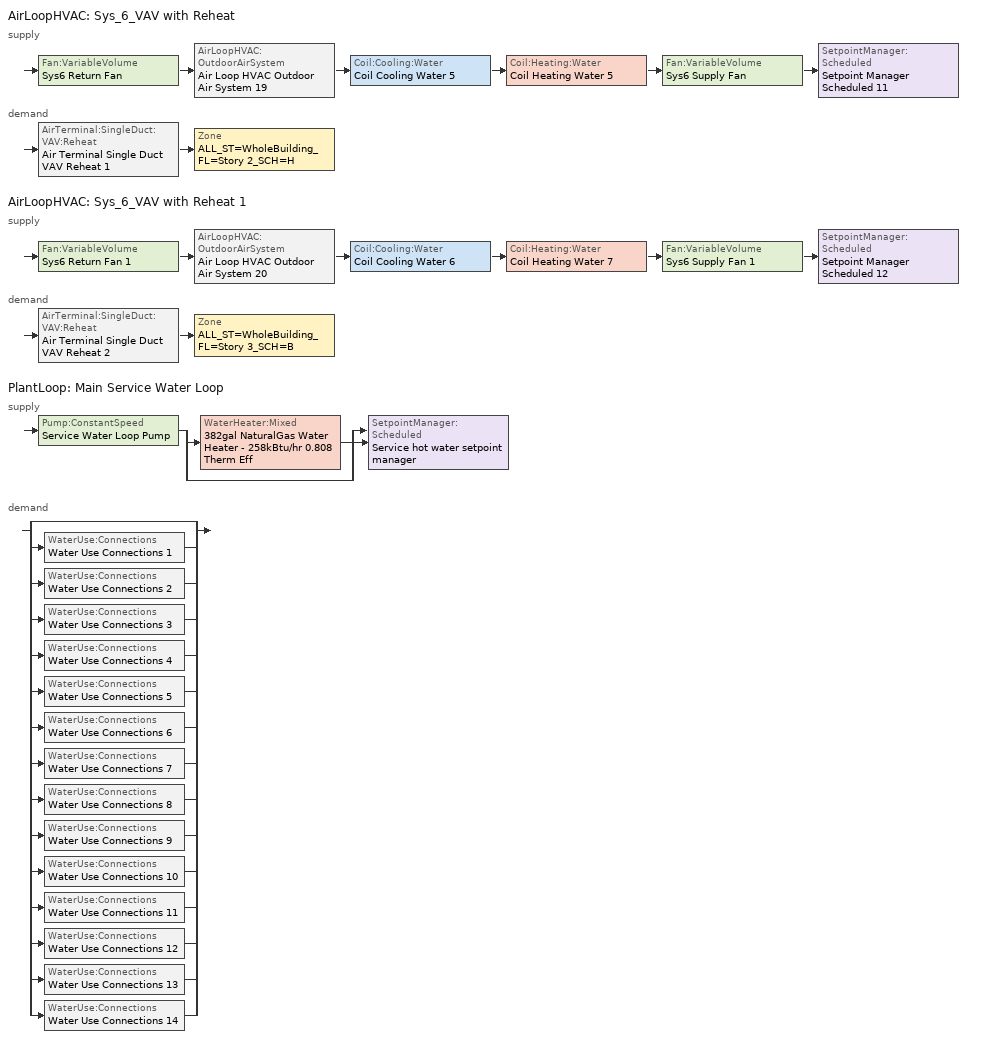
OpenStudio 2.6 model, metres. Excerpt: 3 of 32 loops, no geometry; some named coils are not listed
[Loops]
AirLoopHVAC 'Sys_6_VAV with Reheat'
 supply: Fan:VariableVolume 'Sys6 Return Fan' > AirLoopHVAC:OutdoorAirSystem 'Air Loop HVAC Outdoor Air System 19' > Coil:Cooling:Water 'Coil Cooling Water 5' > Coil:Heating:Water 'Coil Heating Water 5' > Fan:VariableVolume 'Sys6 Supply Fan' > SetpointManager:Scheduled 'Setpoint Manager Scheduled 11'
 demand: AirTerminal:SingleDuct:VAV:Reheat 'Air Terminal Single Duct VAV Reheat 1' > Zone 'ALL_ST=WholeBuilding_FL=Story 2_SCH=H'
AirLoopHVAC 'Sys_6_VAV with Reheat 1'
 supply: Fan:VariableVolume 'Sys6 Return Fan 1' > AirLoopHVAC:OutdoorAirSystem 'Air Loop HVAC Outdoor Air System 20' > Coil:Cooling:Water 'Coil Cooling Water 6' > Coil:Heating:Water 'Coil Heating Water 7' > Fan:VariableVolume 'Sys6 Supply Fan 1' > SetpointManager:Scheduled 'Setpoint Manager Scheduled 12'
 demand: AirTerminal:SingleDuct:VAV:Reheat 'Air Terminal Single Duct VAV Reheat 2' > Zone 'ALL_ST=WholeBuilding_FL=Story 3_SCH=B'
PlantLoop 'Main Service Water Loop'
 supply: Pump:ConstantSpeed 'Service Water Loop Pump' > split
  | WaterHeater:Mixed '382gal NaturalGas Water Heater - 258kBtu/hr 0.808 Therm Eff'
  | bypass
  join > SetpointManager:Scheduled 'Service hot water setpoint manager'
 demand: split
  | bypass
  | WaterUse:Connections 'Water Use Connections 1'
  | WaterUse:Connections 'Water Use Connections 2'
  | WaterUse:Connections 'Water Use Connections 3'
  | WaterUse:Connections 'Water Use Connections 4'
  | WaterUse:Connections 'Water Use Connections 5'
  | WaterUse:Connections 'Water Use Connections 6'
  | WaterUse:Connections 'Water Use Connections 7'
  | WaterUse:Connections 'Water Use Connections 8'
  | WaterUse:Connections 'Water Use Connections 9'
  | WaterUse:Connections 'Water Use Connections 10'
  | WaterUse:Connections 'Water Use Connections 11'
  | WaterUse:Connections 'Water Use Connections 12'
  | WaterUse:Connections 'Water Use Connections 13'
  | WaterUse:Connections 'Water Use Connections 14'
[Sizing:Zone] Zone Cooling Design Supply Air Temperature Input Method=SupplyAirTemperature; Zone Cooling Design Supply Air Temperature {C}=13; Zone Cooling Design Supply Air Temperature Difference {deltaC}=11.11; Zone Heating Design Supply Air Temperature Input Method=SupplyAirTemperature; Zone Heating Design Supply Air Temperature {C}=43; Zone Heating Design Supply Air Temperature Difference {deltaC}=11.11; Zone Cooling Design Supply Air Humidity Ratio {kg-H2O/kg-air}=0.0085; Zone Heating Design Supply Air Humidity Ratio {kg-H2O/kg-air}=0.008; Zone Heating Sizing Factor=1.3; Zone Cooling Sizing Factor=1.1; Cooling Design Air Flow Method=DesignDay; Heating Design Air Flow Method=DesignDay; Account for Dedicated Outdoor Air System=No; Dedicated Outdoor Air System Control Strategy=NeutralSupplyAir; Dedicated Outdoor Air Low Setpoint Temperature for Design {C}=autosize; Dedicated Outdoor Air High Setpoint Temperature for Design {C}=autosize
ALL_ST=WholeBuilding_FL=Story 3_SCH=B; ALL_ST=WholeBuilding_FL=Story 2_SCH=H
[Zone equipment]
ALL_ST=WholeBuilding_FL=Story 3_SCH=B: Air Terminal Single Duct VAV Reheat 2, Zone HVAC Baseboard Convective Water 16
ALL_ST=WholeBuilding_FL=Story 2_SCH=H: Air Terminal Single Duct VAV Reheat 1, Zone HVAC Baseboard Convective Water 15
[PlantLoop]
Main Service Water Loop: Glycol Concentration=0; Maximum Loop Temperature {C}=60; Minimum Loop Temperature {C}=10; Plant Loop Volume {m3}=Autocalculate; Load Distribution Scheme=Optimal
[Sizing:Plant]
Main Service Water Loop: Loop Type=Heating; Design Loop Exit Temperature {C}=60; Loop Design Temperature Difference {deltaC}=5; Sizing Option=NonCoincident; Zone Timesteps in Averaging Window=1; Coincident Sizing Factor Mode=None
[AirLoopHVAC] Design Supply Air Flow Rate {m3/s}=AutoSize
Name | Availability Schedule
Sys_6_VAV with Reheat | Sys_6_VAV with Reheat Occ Sch
Sys_6_VAV with Reheat 1 | Sys_6_VAV with Reheat 1 Occ Sch
[Sizing:System] Type of Load to Size On=Sensible; Design Outdoor Air Flow Rate {m3/s}=Autosize; Minimum System Air Flow Ratio=0.3; Preheat Design Temperature {C}=7; Preheat Design Humidity Ratio {kg-H2O/kg-Air}=0.008; Precool Design Temperature {C}=12.8; Precool Design Humidity Ratio {kg-H2O/kg-Air}=0.008; Central Cooling Design Supply Air Temperature {C}=13; Central Heating Design Supply Air Temperature {C}=13.1; Sizing Option=NonCoincident; 100% Outdoor Air in Cooling=No; 100% Outdoor Air in Heating=No; Central Cooling Design Supply Air Humidity Ratio {kg-H2O/kg-Air}=0.0085; Central Heating Design Supply Air Humidity Ratio {kg-H2O/kg-Air}=0.008; Cooling Design Air Flow Method=DesignDay; Cooling Design Air Flow Rate {m3/s}=0; Heating Design Air Flow Method=DesignDay; Heating Design Air Flow Rate {m3/s}=0; System Outdoor Air Method=ZoneSum; Zone Maximum Outdoor Air Fraction=1; Cooling Supply Air Flow Rate Per Floor Area {m3/s-m2}=0.00996765; Cooling Fraction of Autosized Cooling Supply Air Flow Rate=1; Cooling Supply Air Flow Rate Per Unit Cooling Capacity {m3/s-W}=3.94755e-05; Heating Supply Air Flow Rate Per Floor Area {m3/s-m2}=0.00996765; Heating Fraction of Autosized Heating Supply Air Flow Rate=1; Heating Fraction of Autosized Cooling Supply Air Flow Rate=1; Heating Supply Air Flow Rate Per Unit Heating Capacity {m3/s-W}=3.15882e-05; Cooling Design Capacity Method=CoolingDesignCapacity; Cooling Design Capacity {W}=autosize; Cooling Design Capacity Per Floor Area {W/m2}=234.7; Fraction of Autosized Cooling Design Capacity=1; Heating Design Capacity Method=HeatingDesignCapacity; Heating Design Capacity {W}=autosize; Heating Design Capacity Per Floor Area {W/m2}=157; Fraction of Autosized Heating Design Capacity=1; Central Cooling Capacity Control Method=OnOff
Sys_6_VAV with Reheat; Sys_6_VAV with Reheat 1
[Controller:OutdoorAir] Minimum Outdoor Air Flow Rate {m3/s}=autosize; Maximum Outdoor Air Flow Rate {m3/s}=Autosize; Economizer Control Type=DifferentialEnthalpy; Economizer Control Action Type=ModulateFlow; Lockout Type=NoLockout; Minimum Limit Type=FixedMinimum; High Humidity Control=No; Heat Recovery Bypass Control Type=BypassWhenWithinEconomizerLimits
Name | Minimum Outdoor Air Schedule | Controller Mechanical Ventilation
Controller Outdoor Air 19 | Sys_6_VAV with Reheat Occ Sch | Controller Mechanical Ventilation 19
Controller Outdoor Air 20 | Sys_6_VAV with Reheat 1 Occ Sch | Controller Mechanical Ventilation 20
[Controller:MechanicalVentilation] Availability Schedule=Always On Discrete; System Outdoor Air Method=ZoneSum
Controller Mechanical Ventilation 19; Controller Mechanical Ventilation 20
[AirLoopHVAC:OutdoorAirSystem]
Name | Controller
Air Loop HVAC Outdoor Air System 19 | Controller Outdoor Air 19
Air Loop HVAC Outdoor Air System 20 | Controller Outdoor Air 20
[Pump:ConstantSpeed]
Service Water Loop Pump: Rated Flow Rate {m3/s}=autosize; Rated Pump Head {Pa}=122027; Rated Power Consumption {W}=autosize; Motor Efficiency=0.7; Fraction of Motor Inefficiencies to Fluid Stream=0; Pump Control Type=Intermittent; Design Power Sizing Method=PowerPerFlowPerPressure; Design Electric Power per Unit Flow Rate {W/(m3/s)}=348701.1; Design Shaft Power per Unit Flow Rate per Unit Head {W-s/m3-Pa}=1.28205
[SetpointManager:Scheduled] Control Variable=Temperature
Name | Schedule
Setpoint Manager Scheduled 11 | Supply Air Temp
Setpoint Manager Scheduled 12 | Supply Air Temp 1
Service hot water setpoint manager | Service Water Loop Temp - 140F
[Fan:VariableVolume] Availability Schedule=Always On Discrete; Maximum Flow Rate {m3/s}=Autosize; Fan Power Minimum Flow Rate Input Method=Fraction; Fan Power Minimum Flow Fraction=0.68; Fan Power Minimum Air Flow Rate {m3/s}=0; Motor In Airstream Fraction=1; Fan Power Coefficient 1=-2.4176; Fan Power Coefficient 2=9.5874; Fan Power Coefficient 3=-11.559; Fan Power Coefficient 4=5.4009; Fan Power Coefficient 5=0
Name | Fan Efficiency | Pressure Rise {Pa} | Motor Efficiency
Sys6 Supply Fan; Sys6 Supply Fan 1 | 0.549965 | 1000 | 0.8461
Sys6 Return Fan; Sys6 Return Fan 1 | 0.299975 | 250 | 0.4615
[AirTerminal:SingleDuct:VAV:Reheat] Availability Schedule=Always On Discrete; Maximum Air Flow Rate {m3/s}=AutoSize; Zone Minimum Air Flow Input Method=Constant; Constant Minimum Air Flow Fraction=0.3; Fixed Minimum Air Flow Rate {m3/s}=3.75; Maximum Hot Water or Steam Flow Rate {m3/s}=AutoSize; Minimum Hot Water or Steam Flow Rate {m3/s}=0; Convergence Tolerance=0.001; Damper Heating Action=Normal; Maximum Flow per Zone Floor Area During Reheat {m3/s-m2}=AutoSize; Maximum Flow Fraction During Reheat=AutoSize; Maximum Reheat Air Temperature {C}=43; Control For Outdoor Air=No
Name | Reheat Coil
Air Terminal Single Duct VAV Reheat 1 | Coil Heating Water 6
Air Terminal Single Duct VAV Reheat 2 | Coil Heating Water 8
[WaterHeater:Mixed]
382gal NaturalGas Water Heater - 258kBtu/hr 0.808 Therm Eff: Tank Volume {m3}=1.44618; Setpoint Temperature Schedule=Service Water Loop Temp - 140F; Deadband Temperature Difference {deltaC}=2; Maximum Temperature Limit {C}=82.2222; Heater Control Type=Cycle; Heater Maximum Capacity {W}=75563.1; Heater Fuel Type=NaturalGas; Heater Thermal Efficiency=0.807671; Part Load Factor Curve=SWH-EFFFPLR-NECB2011; Off Cycle Parasitic Fuel Consumption Rate {W}=20; Off Cycle Parasitic Fuel Type=NaturalGas; Off Cycle Parasitic Heat Fraction to Tank=0.8; On Cycle Parasitic Fuel Type=NaturalGas; On Cycle Parasitic Heat Fraction to Tank=0; Ambient Temperature Indicator=Schedule; Ambient Temperature Schedule=Water Heater Ambient Temp Schedule - 70F; Off Cycle Loss Coefficient to Ambient Temperature {W/K}=14.9054; On Cycle Loss Coefficient to Ambient Temperature {W/K}=14.9054; Use Side Effectiveness=1; Source Side Effectiveness=1; Use Side Design Flow Rate {m3/s}=autosize; Source Side Design Flow Rate {m3/s}=autosize; Indirect Water Heating Recovery Time {hr}=1.5; Source Side Flow Control Mode=IndirectHeatPrimarySetpoint
[WaterUse:Connections]
Name | Water Use Equipment Name 1
Water Use Connections 1 | Warehouse - fine - refrigerated-space function Service Water Use 0.21gal/min
Water Use Connections 2 | Warehouse - fine-space function Service Water Use 0.21gal/min
Water Use Connections 3 | Warehouse - med/blk - refrigerated-space function Service Water Use 0.14gal/min
Water Use Connections 4 | Warehouse - med/blk-space function Service Water Use 0.1gal/min
Water Use Connections 5 | Warehouse - med/blk2 - refrigerated-space function Service Water Use 0.1gal/min
Water Use Connections 6 | Warehouse - med/blk2-space function Service Water Use 0.1gal/min
Water Use Connections 7 | Wholebuilding-automotive facility Service Water Use 0.96gal/min
Water Use Connections 8 | Wholebuilding-sports arena Service Water Use 1.44gal/min
Water Use Connections 9 | Wholebuilding-town hall Service Water Use 0.58gal/min
Water Use Connections 10 | Wholebuilding-transportation Service Water Use 0.69gal/min
Water Use Connections 11 | Wholebuilding-warehouse Service Water Use 0.03gal/min
Water Use Connections 12 | Wholebuilding-warehouse - refrigerated Service Water Use 0.03gal/min
Water Use Connections 13 | Wholebuilding-workshop Service Water Use 0.48gal/min
Water Use Connections 14 | Workshop space-space function Service Water Use 0.48gal/min
[WaterUse:Equipment:Definition]
Name | Peak Flow Rate {m3/s} | Target Temperature Schedule | Sensible Fraction Schedule | Latent Fraction Schedule
Warehouse - fine - refrigerated-space function Service Water Use Def 0.21gal/min | 1.31284e-05 | Schedule Ruleset 5 | Schedule Ruleset 3 | Schedule Ruleset 4
Warehouse - fine-space function Service Water Use Def 0.21gal/min | 1.31284e-05 | Schedule Ruleset 8 | Schedule Ruleset 6 | Schedule Ruleset 7
Warehouse - med/blk - refrigerated-space function Service Water Use Def 0.14gal/min | 8.75229e-06 | Schedule Ruleset 11 | Schedule Ruleset 9 | Schedule Ruleset 10
Warehouse - med/blk-space function Service Water Use Def 0.1gal/min | 6.56422e-06 | Schedule Ruleset 14 | Schedule Ruleset 12 | Schedule Ruleset 13
Warehouse - med/blk2 - refrigerated-space function Service Water Use Def 0.1gal/min | 6.56422e-06 | Schedule Ruleset 17 | Schedule Ruleset 15 | Schedule Ruleset 16
Warehouse - med/blk2-space function Service Water Use Def 0.1gal/min | 6.56422e-06 | Schedule Ruleset 20 | Schedule Ruleset 18 | Schedule Ruleset 19
Wholebuilding-automotive facility Service Water Use Def 0.96gal/min | 6.04679e-05 | Schedule Ruleset 23 | Schedule Ruleset 21 | Schedule Ruleset 22
Wholebuilding-sports arena Service Water Use Def 1.44gal/min | 9.07019e-05 | Schedule Ruleset 26 | Schedule Ruleset 24 | Schedule Ruleset 25
Wholebuilding-town hall Service Water Use Def 0.58gal/min | 3.62893e-05 | Schedule Ruleset 29 | Schedule Ruleset 27 | Schedule Ruleset 28
Wholebuilding-transportation Service Water Use Def 0.69gal/min | 4.36744e-05 | Schedule Ruleset 32 | Schedule Ruleset 30 | Schedule Ruleset 31
Wholebuilding-warehouse Service Water Use Def 0.03gal/min | 2.01607e-06 | Schedule Ruleset 35 | Schedule Ruleset 33 | Schedule Ruleset 34
Wholebuilding-warehouse - refrigerated Service Water Use Def 0.03gal/min | 2.01607e-06 | Schedule Ruleset 38 | Schedule Ruleset 36 | Schedule Ruleset 37
Wholebuilding-workshop Service Water Use Def 0.48gal/min | 3.0241e-05 | Schedule Ruleset 41 | Schedule Ruleset 39 | Schedule Ruleset 40
Workshop space-space function Service Water Use Def 0.48gal/min | 3.02585e-05 | Schedule Ruleset 44 | Schedule Ruleset 42 | Schedule Ruleset 43
[WaterUse:Equipment]
Name | Water Use Equipment Definition | Space | Flow Rate Fraction Schedule
Warehouse - fine - refrigerated-space function Service Water Use 0.21gal/min | Warehouse - fine - refrigerated-space function Service Water Use Def 0.21gal/min | Warehouse - fine - refrigerated-Space Function | NECB-A-Service Water Heating
Warehouse - fine-space function Service Water Use 0.21gal/min | Warehouse - fine-space function Service Water Use Def 0.21gal/min | Warehouse - fine-Space Function | NECB-A-Service Water Heating
Warehouse - med/blk - refrigerated-space function Service Water Use 0.14gal/min | Warehouse - med/blk - refrigerated-space function Service Water Use Def 0.14gal/min | Warehouse - med/blk - refrigerated-Space Function | NECB-A-Service Water Heating
Warehouse - med/blk-space function Service Water Use 0.1gal/min | Warehouse - med/blk-space function Service Water Use Def 0.1gal/min | Warehouse - med/blk-Space Function | NECB-A-Service Water Heating
Warehouse - med/blk2 - refrigerated-space function Service Water Use 0.1gal/min | Warehouse - med/blk2 - refrigerated-space function Service Water Use Def 0.1gal/min | Warehouse - med/blk2 - refrigerated-Space Function | NECB-A-Service Water Heating
Warehouse - med/blk2-space function Service Water Use 0.1gal/min | Warehouse - med/blk2-space function Service Water Use Def 0.1gal/min | Warehouse - med/blk2-Space Function | NECB-A-Service Water Heating
Wholebuilding-automotive facility Service Water Use 0.96gal/min | Wholebuilding-automotive facility Service Water Use Def 0.96gal/min | WholeBuilding-Automotive facility | NECB-E-Service Water Heating
Wholebuilding-sports arena Service Water Use 1.44gal/min | Wholebuilding-sports arena Service Water Use Def 1.44gal/min | WholeBuilding-Sports arena | NECB-B-Service Water Heating
Wholebuilding-town hall Service Water Use 0.58gal/min | Wholebuilding-town hall Service Water Use Def 0.58gal/min | WholeBuilding-Town hall | NECB-D-Service Water Heating
Wholebuilding-transportation Service Water Use 0.69gal/min | Wholebuilding-transportation Service Water Use Def 0.69gal/min | WholeBuilding-Transportation | NECB-H-Service Water Heating
Wholebuilding-warehouse Service Water Use 0.03gal/min | Wholebuilding-warehouse Service Water Use Def 0.03gal/min | WholeBuilding-Warehouse | NECB-A-Service Water Heating
Wholebuilding-warehouse - refrigerated Service Water Use 0.03gal/min | Wholebuilding-warehouse - refrigerated Service Water Use Def 0.03gal/min | WholeBuilding-Warehouse - refrigerated | NECB-A-Service Water Heating
Wholebuilding-workshop Service Water Use 0.48gal/min | Wholebuilding-workshop Service Water Use Def 0.48gal/min | WholeBuilding-Workshop | NECB-A-Service Water Heating
Workshop space-space function Service Water Use 0.48gal/min | Workshop space-space function Service Water Use Def 0.48gal/min | Workshop space-Space Function | NECB-A-Service Water Heating
[Schedule:Ruleset]
Supply Air Temp: Default Day Schedule=Supply Air Temp Default
Supply Air Temp 1: Default Day Schedule=Supply Air Temp Default 1
Service Water Loop Temp - 140F: Default Day Schedule=Service Water Loop Temp - 140F Default
Water Heater Ambient Temp Schedule - 70F: Default Day Schedule=Water Heater Ambient Temp Schedule - 70F Default
Schedule Ruleset 3: Default Day Schedule=Schedule Day 23
Schedule Ruleset 4: Default Day Schedule=Schedule Day 24
Schedule Ruleset 5: Default Day Schedule=Schedule Day 25
NECB-A-Service Water Heating: Default Day Schedule=NECB-A-Service Water Heating Default
Schedule Ruleset 6: Default Day Schedule=Schedule Day 26
Schedule Ruleset 7: Default Day Schedule=Schedule Day 27
Schedule Ruleset 8: Default Day Schedule=Schedule Day 28
Schedule Ruleset 9: Default Day Schedule=Schedule Day 29
Schedule Ruleset 10: Default Day Schedule=Schedule Day 30
Schedule Ruleset 11: Default Day Schedule=Schedule Day 31
Schedule Ruleset 12: Default Day Schedule=Schedule Day 32
Schedule Ruleset 13: Default Day Schedule=Schedule Day 33
Schedule Ruleset 14: Default Day Schedule=Schedule Day 34
Schedule Ruleset 15: Default Day Schedule=Schedule Day 35
Schedule Ruleset 16: Default Day Schedule=Schedule Day 36
Schedule Ruleset 17: Default Day Schedule=Schedule Day 37
Schedule Ruleset 18: Default Day Schedule=Schedule Day 38
Schedule Ruleset 19: Default Day Schedule=Schedule Day 39
Schedule Ruleset 20: Default Day Schedule=Schedule Day 40
Schedule Ruleset 21: Default Day Schedule=Schedule Day 41
Schedule Ruleset 22: Default Day Schedule=Schedule Day 42
Schedule Ruleset 23: Default Day Schedule=Schedule Day 43
NECB-E-Service Water Heating: Default Day Schedule=NECB-E-Service Water Heating Default
Schedule Ruleset 24: Default Day Schedule=Schedule Day 44
Schedule Ruleset 25: Default Day Schedule=Schedule Day 45
Schedule Ruleset 26: Default Day Schedule=Schedule Day 46
NECB-B-Service Water Heating: Default Day Schedule=NECB-B-Service Water Heating Default
Schedule Ruleset 27: Default Day Schedule=Schedule Day 47
Schedule Ruleset 28: Default Day Schedule=Schedule Day 48
Schedule Ruleset 29: Default Day Schedule=Schedule Day 49
NECB-D-Service Water Heating: Default Day Schedule=NECB-D-Service Water Heating Default
Schedule Ruleset 30: Default Day Schedule=Schedule Day 50
Schedule Ruleset 31: Default Day Schedule=Schedule Day 51
Schedule Ruleset 32: Default Day Schedule=Schedule Day 52
NECB-H-Service Water Heating: Default Day Schedule=NECB-H-Service Water Heating Default
Schedule Ruleset 33: Default Day Schedule=Schedule Day 53
Schedule Ruleset 34: Default Day Schedule=Schedule Day 54
Schedule Ruleset 35: Default Day Schedule=Schedule Day 55
Schedule Ruleset 36: Default Day Schedule=Schedule Day 56
Schedule Ruleset 37: Default Day Schedule=Schedule Day 57
Schedule Ruleset 38: Default Day Schedule=Schedule Day 58
Schedule Ruleset 39: Default Day Schedule=Schedule Day 59
Schedule Ruleset 40: Default Day Schedule=Schedule Day 60
Schedule Ruleset 41: Default Day Schedule=Schedule Day 61
Schedule Ruleset 42: Default Day Schedule=Schedule Day 62
Schedule Ruleset 43: Default Day Schedule=Schedule Day 63
Schedule Ruleset 44: Default Day Schedule=Schedule Day 64
Sys_6_VAV with Reheat Occ Sch: Default Day Schedule=Sys_6_VAV with Reheat Occ Sch Default; Summer Design Day Schedule=Sys_6_VAV with Reheat Occ Sch Summer Design Day; Winter Design Day Schedule=Sys_6_VAV with Reheat Occ Sch Winter Design Day
Sys_6_VAV with Reheat 1 Occ Sch: Default Day Schedule=Sys_6_VAV with Reheat 1 Occ Sch Default; Summer Design Day Schedule=Sys_6_VAV with Reheat 1 Occ Sch Summer Design Day; Winter Design Day Schedule=Sys_6_VAV with Reheat 1 Occ Sch Winter Design Day
[Schedule:Day]
Supply Air Temp Default; Supply Air Temp Default 1: 24, 0, 13
Service Water Loop Temp - 140F Default; Schedule Day 25; Schedule Day 28; Schedule Day 31; Schedule Day 34; Schedule Day 37; Schedule Day 40; Schedule Day 43; Schedule Day 46; Schedule Day 49; Schedule Day 52; Schedule Day 55; Schedule Day 58; Schedule Day 61; Schedule Day 64: 24, 0, 60
Water Heater Ambient Temp Schedule - 70F Default: 24, 0, 21.1111
Schedule Day 23; Schedule Day 26; Schedule Day 29; Schedule Day 32; Schedule Day 35; Schedule Day 38; Schedule Day 41; Schedule Day 44; Schedule Day 47; Schedule Day 50; Schedule Day 53; Schedule Day 56; Schedule Day 59; Schedule Day 62: 24, 0, 0.2
Schedule Day 24; NECB-A-Service Water Heating Sat Day; NECB-A-Service Water Heating Sun|Hol Day; Schedule Day 27; Schedule Day 30; Schedule Day 33; Schedule Day 36; Schedule Day 39; Schedule Day 42; NECB-E-Service Water Heating Sun|Hol Day; Schedule Day 45; Schedule Day 48; NECB-D-Service Water Heating Sat Day; NECB-D-Service Water Heating Sun|Hol Day; Schedule Day 51; Schedule Day 54; Schedule Day 57; Schedule Day 60; Schedule Day 63: 24, 0, 0.05
NECB-A-Service Water Heating Default; NECB-A-Service Water Heating Default|Wkdy Day: 7, 0, 0.05, 8, 0, 0.1, 10, 0, 0.5, 16, 0, 0.9, 17, 0, 0.7, 18, 0, 0.5, 19, 0, 0.3, 22, 0, 0.2, 24, 0, 0.05
NECB-E-Service Water Heating Default; NECB-E-Service Water Heating Default|Wkdy Day: 8, 0, 0.05, 9, 0, 0.1, 10, 0, 0.4, 12, 0, 0.5, 13, 0, 0.7, 14, 0, 0.9, 15, 0, 0.8, 16, 0, 0.7, 17, 0, 0.8, 18, 0, 0.3, 24, 0, 0.05
NECB-E-Service Water Heating Sat Day: 10, 0, 0.05, 12, 0, 0.2, 13, 0, 0.4, 16, 0, 0.2, 24, 0, 0.05
NECB-B-Service Water Heating Default; NECB-B-Service Water Heating Default|Wkdy Day: 1, 0, 0.6, 2, 0, 0.5, 9, 0, 0.05, 11, 0, 0.7, 12, 0, 0.4, 13, 0, 0.5, 15, 0, 0.6, 16, 0, 0.4, 18, 0, 0.3, 19, 0, 0.4, 20, 0, 0.5, 22, 0, 0.8, 24, 0, 0.9
NECB-B-Service Water Heating Sat Day: 1, 0, 0.7, 2, 0, 0.6, 9, 0, 0.05, 11, 0, 0.7, 12, 0, 0.4, 13, 0, 0.5, 15, 0, 0.6, 16, 0, 0.4, 18, 0, 0.3, 19, 0, 0.4, 20, 0, 0.5, 22, 0, 0.8, 24, 0, 0.9
NECB-B-Service Water Heating Sun|Hol Day: 1, 0, 0.5, 2, 0, 0.6, 9, 0, 0.05, 11, 0, 0.7, 12, 0, 0.4, 13, 0, 0.5, 15, 0, 0.6, 16, 0, 0.4, 18, 0, 0.3, 19, 0, 0.4, 20, 0, 0.5, 22, 0, 0.8, 24, 0, 0.5
NECB-D-Service Water Heating Default; NECB-D-Service Water Heating Default|Wkdy Day: 8, 0, 0.05, 10, 0, 0.5, 16, 0, 0.9, 17, 0, 0.7, 18, 0, 0.3, 21, 0, 0.5, 22, 0, 0.3, 24, 0, 0.05
NECB-H-Service Water Heating Default; NECB-H-Service Water Heating Default|Wkdy Day; NECB-H-Service Water Heating Sat Day; NECB-H-Service Water Heating Sun|Hol Day: 24, 0, 0.9
Sys_6_VAV with Reheat Occ Sch Default; Sys_6_VAV with Reheat Occ Sch Winter Design Day; Sys_6_VAV with Reheat Occ Sch Summer Design Day; Sys_6_VAV with Reheat Occ Sch Monday; Sys_6_VAV with Reheat Occ Sch Tuesday; Sys_6_VAV with Reheat Occ Sch Wednesday; Sys_6_VAV with Reheat Occ Sch Thursday; Sys_6_VAV with Reheat Occ Sch Friday; Sys_6_VAV with Reheat Occ Sch Saturday; Sys_6_VAV with Reheat Occ Sch Sunday; Sys_6_VAV with Reheat 1 Occ Sch Default; Sys_6_VAV with Reheat 1 Occ Sch Winter Design Day; Sys_6_VAV with Reheat 1 Occ Sch Summer Design Day: 24, 0, 1
Sys_6_VAV with Reheat 1 Occ Sch Monday; Sys_6_VAV with Reheat 1 Occ Sch Tuesday; Sys_6_VAV with Reheat 1 Occ Sch Wednesday; Sys_6_VAV with Reheat 1 Occ Sch Thursday; Sys_6_VAV with Reheat 1 Occ Sch Friday: 1, 0, 1, 10, 0, 0, 24, 0, 1
Sys_6_VAV with Reheat 1 Occ Sch Saturday: 2, 0, 1, 10, 0, 0, 24, 0, 1
Sys_6_VAV with Reheat 1 Occ Sch Sunday: 1, 0, 0, 2, 0, 1, 11, 0, 0, 23, 0, 1, 24, 0, 0
[Schedule:Rule] Date Specification Type=DateRange; Start Month=1; Start Day=1; End Month=12
Name | Schedule Ruleset | Rule Order | Day Schedule | Apply Monday | Apply Tuesday | Apply Wednesday | Apply Thursday | Apply Friday | End Day | Apply Saturday | Apply Sunday
Schedule Rule 77 | NECB-A-Service Water Heating | 2 | NECB-A-Service Water Heating Default|Wkdy Day | Yes | Yes | Yes | Yes | Yes | 31
Schedule Rule 78 | NECB-A-Service Water Heating | 1 | NECB-A-Service Water Heating Sat Day |  |  |  |  |  | 31 | Yes
Schedule Rule 79 | NECB-A-Service Water Heating | 0 | NECB-A-Service Water Heating Sun|Hol Day |  |  |  |  |  | 31 |  | Yes
Schedule Rule 80 | NECB-E-Service Water Heating | 2 | NECB-E-Service Water Heating Default|Wkdy Day | Yes | Yes | Yes | Yes | Yes | 31
Schedule Rule 81 | NECB-E-Service Water Heating | 1 | NECB-E-Service Water Heating Sat Day |  |  |  |  |  | 31 | Yes
Schedule Rule 82 | NECB-E-Service Water Heating | 0 | NECB-E-Service Water Heating Sun|Hol Day |  |  |  |  |  | 31 |  | Yes
Schedule Rule 83 | NECB-B-Service Water Heating | 2 | NECB-B-Service Water Heating Default|Wkdy Day | Yes | Yes | Yes | Yes | Yes | 31
Schedule Rule 84 | NECB-B-Service Water Heating | 1 | NECB-B-Service Water Heating Sat Day |  |  |  |  |  | 31 | Yes
Schedule Rule 85 | NECB-B-Service Water Heating | 0 | NECB-B-Service Water Heating Sun|Hol Day |  |  |  |  |  | 31 |  | Yes
Schedule Rule 86 | NECB-D-Service Water Heating | 2 | NECB-D-Service Water Heating Default|Wkdy Day | Yes | Yes | Yes | Yes | Yes | 31
Schedule Rule 87 | NECB-D-Service Water Heating | 1 | NECB-D-Service Water Heating Sat Day |  |  |  |  |  | 31 | Yes
Schedule Rule 88 | NECB-D-Service Water Heating | 0 | NECB-D-Service Water Heating Sun|Hol Day |  |  |  |  |  | 31 |  | Yes
Schedule Rule 89 | NECB-H-Service Water Heating | 2 | NECB-H-Service Water Heating Default|Wkdy Day | Yes | Yes | Yes | Yes | Yes | 31
Schedule Rule 90 | NECB-H-Service Water Heating | 1 | NECB-H-Service Water Heating Sat Day |  |  |  |  |  | 31 | Yes
Schedule Rule 91 | NECB-H-Service Water Heating | 0 | NECB-H-Service Water Heating Sun|Hol Day |  |  |  |  |  | 31 |  | Yes
Sys_6_VAV with Reheat Occ Sch Monday Rule | Sys_6_VAV with Reheat Occ Sch | 6 | Sys_6_VAV with Reheat Occ Sch Monday | Yes |  |  |  |  | 25
Sys_6_VAV with Reheat Occ Sch Tuesday Rule | Sys_6_VAV with Reheat Occ Sch | 5 | Sys_6_VAV with Reheat Occ Sch Tuesday |  | Yes |  |  |  | 26
Sys_6_VAV with Reheat Occ Sch Wednesday Rule | Sys_6_VAV with Reheat Occ Sch | 4 | Sys_6_VAV with Reheat Occ Sch Wednesday |  |  | Yes |  |  | 27
Sys_6_VAV with Reheat Occ Sch Thursday Rule | Sys_6_VAV with Reheat Occ Sch | 3 | Sys_6_VAV with Reheat Occ Sch Thursday |  |  |  | Yes |  | 28
Sys_6_VAV with Reheat Occ Sch Friday Rule | Sys_6_VAV with Reheat Occ Sch | 2 | Sys_6_VAV with Reheat Occ Sch Friday |  |  |  |  | Yes | 29
Sys_6_VAV with Reheat Occ Sch Saturday Rule | Sys_6_VAV with Reheat Occ Sch | 1 | Sys_6_VAV with Reheat Occ Sch Saturday |  |  |  |  |  | 30 | Yes
Sys_6_VAV with Reheat Occ Sch Sunday Rule | Sys_6_VAV with Reheat Occ Sch | 0 | Sys_6_VAV with Reheat Occ Sch Sunday |  |  |  |  |  | 31 |  | Yes
Sys_6_VAV with Reheat 1 Occ Sch Monday Rule | Sys_6_VAV with Reheat 1 Occ Sch | 6 | Sys_6_VAV with Reheat 1 Occ Sch Monday | Yes |  |  |  |  | 25
Sys_6_VAV with Reheat 1 Occ Sch Tuesday Rule | Sys_6_VAV with Reheat 1 Occ Sch | 5 | Sys_6_VAV with Reheat 1 Occ Sch Tuesday |  | Yes |  |  |  | 26
Sys_6_VAV with Reheat 1 Occ Sch Wednesday Rule | Sys_6_VAV with Reheat 1 Occ Sch | 4 | Sys_6_VAV with Reheat 1 Occ Sch Wednesday |  |  | Yes |  |  | 27
Sys_6_VAV with Reheat 1 Occ Sch Thursday Rule | Sys_6_VAV with Reheat 1 Occ Sch | 3 | Sys_6_VAV with Reheat 1 Occ Sch Thursday |  |  |  | Yes |  | 28
Sys_6_VAV with Reheat 1 Occ Sch Friday Rule | Sys_6_VAV with Reheat 1 Occ Sch | 2 | Sys_6_VAV with Reheat 1 Occ Sch Friday |  |  |  |  | Yes | 29
Sys_6_VAV with Reheat 1 Occ Sch Saturday Rule | Sys_6_VAV with Reheat 1 Occ Sch | 1 | Sys_6_VAV with Reheat 1 Occ Sch Saturday |  |  |  |  |  | 30 | Yes
Sys_6_VAV with Reheat 1 Occ Sch Sunday Rule | Sys_6_VAV with Reheat 1 Occ Sch | 0 | Sys_6_VAV with Reheat 1 Occ Sch Sunday |  |  |  |  |  | 31 |  | Yes
[Schedule:Constant]
Always On Discrete: Value=1
[Curve:Cubic]
SWH-EFFFPLR-NECB2011: Coefficient1 Constant=0.7576; Coefficient2 x=1.0071; Coefficient3 x**2=-1.4443; Coefficient4 x**3=0.6844; Minimum Value of x=0; Maximum Value of x=1
